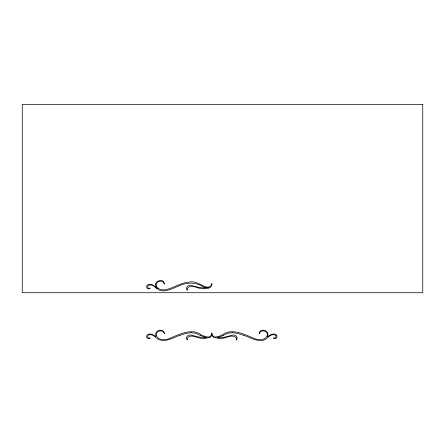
<?xml version="1.0" encoding="UTF-8"?>
<svg xmlns="http://www.w3.org/2000/svg" width="445" height="445" viewBox="0 0 445 445"><rect width="100%" height="100%" fill="white"/><g stroke="black" fill="none" stroke-linecap="round" stroke-linejoin="round"><path stroke-width="0.67" d="M155.644 284.071L155.555 284.555A5.034 5.034 0 0 0 155.583 286.024C159.616 295.319 171.77 288.866 178.328 286.118C186.733 282.197 195.822 281.896 203.677 287.019A44.472 44.472 0 0 0 205.368 287.553L208.399 287.993L210.096 287.437A4.016 4.016 0 0 0 211.064 286.58L211.981 284.032A1.763 1.763 0 0 0 211.959 283.593A1.341 1.341 0 0 0 211.892 283.376C211.859 286.391 208.349 287.982 205.395 286.702C199.783 284.694 194.671 280.233 188.196 282.28C179.847 283.031 172.91 288.482 164.784 289.829C161.468 290.168 155.922 288.788 156.278 284.561A4.194 4.194 0 0 1 157.068 282.703L158.465 281.546L160.634 281.134A5.863 5.863 0 0 1 161.846 281.312L163.448 282.141L164.383 283.899M267.89 336.058L267.912 333.683A4.189 4.189 0 0 0 267.528 332.649L267.334 332.32A4.489 4.489 0 0 0 265.698 330.807L264.091 330.273A5.935 5.935 0 0 0 263.09 330.196L261.254 330.568A3.577 3.577 0 0 0 260.108 331.358L259.218 333.756M267.857 336.181L267.868 336.147A1.324 1.324 0 0 0 267.784 336.604L267.918 336.715A0.567 0.567 0 0 0 268.14 336.576L269.069 335.775A10.057 10.057 0 0 1 270.532 334.868L270.844 334.712A8.588 8.588 0 0 1 272.863 334.05L275.205 334.128A2.82 2.82 0 0 1 276.551 335.141L276.701 335.363M259.257 333.65L260.192 331.892L261.793 331.063A5.863 5.863 0 0 1 263.006 330.885L265.175 331.291L266.572 332.448A4.194 4.194 0 0 1 267.362 334.312C267.028 340.736 257.577 340.436 253.288 338.078C243.916 334.162 231.739 327.904 222.322 334.835A18.434 18.434 0 0 1 217.638 336.698L214.963 336.993A4.033 4.033 0 0 1 213.984 336.737L212.488 335.435L211.881 333.082M211.764 333.071L211.153 335.435L209.656 336.737A4.055 4.055 0 0 1 208.332 337.021L206.002 336.698A18.434 18.434 0 0 1 201.318 334.835C191.901 327.904 179.724 334.162 170.352 338.078C166.063 340.436 156.612 340.736 156.278 334.312A4.194 4.194 0 0 1 157.068 332.448L158.465 331.291L160.634 330.885A5.863 5.863 0 0 1 161.846 331.063L163.448 331.892L164.489 333.789L163.91 331.842A3.071 3.071 0 0 0 163.649 331.492M223.345 335.38L227.484 333.411A9.59 9.59 0 0 1 228.363 333.16L230.404 332.866A21.043 21.043 0 0 1 232.195 332.843M179.958 335.246L169.99 339.229L165.412 340.481A14.084 14.084 0 0 1 163.165 340.647L158.743 339.652A7.07 7.07 0 0 1 156.979 338.428L153.659 335.747A5.885 5.885 0 0 0 152.958 335.346L151.801 334.918A9.056 9.056 0 0 0 150.861 334.707L148.647 334.957A2.275 2.275 0 0 0 148.09 335.413L147.668 336.948A1.697 1.697 0 0 0 147.974 337.577L148.702 338.094A1.685 1.685 0 0 0 149.281 338.167L150.021 337.905A0.99 0.99 0 0 1 150.165 337.8L149.943 338.222A2.342 2.342 0 0 1 148.485 338.601L147.067 337.983L146.583 336.615A2.609 2.609 0 0 1 146.939 335.363L147.089 335.135A2.82 2.82 0 0 1 148.435 334.128L150.777 334.05A8.588 8.588 0 0 1 152.796 334.712L153.419 335.029A10.018 10.018 0 0 1 154.571 335.775L155.856 336.559A1.724 1.724 0 0 0 155.783 336.181L155.783 336.181M236.123 339.93L236.506 339.763A0.879 0.879 0 0 0 236.696 339.574L237.052 338.645A3.671 3.671 0 0 0 237.096 338.161L236.835 336.848L235.856 335.808A4.678 4.678 0 0 0 233.397 334.99L227.846 336.281A55.397 55.397 0 0 1 226.105 336.793L222.6 337.588L219.268 337.777A18.156 18.156 0 0 1 217.905 337.705L217.06 337.605A13.528 13.528 0 0 0 217.972 337.388L219.696 336.854A28.207 28.207 0 0 0 223.351 335.391M164.45 284.038L163.532 281.613A3.577 3.577 0 0 0 162.386 280.823L160.55 280.45A5.935 5.935 0 0 0 159.549 280.522L157.046 281.696A4.711 4.711 0 0 0 155.928 283.243A4.589 4.589 0 0 0 155.644 284.071M208.749 287.948L206.241 288.371A39.449 39.449 0 0 1 204.861 288.521C199.138 290.34 191.161 282.692 187.123 288.66A1.991 1.991 0 0 0 187.117 289.233L187.551 290.151L187.134 290.012A0.879 0.879 0 0 1 186.945 289.823L186.589 288.9A3.632 3.632 0 0 1 186.544 288.215L186.906 286.925L187.784 286.057A4.678 4.678 0 0 1 190.243 285.245L199.332 287.47L203.827 287.915A16.037 16.037 0 0 0 205.952 287.715M191.745 332.838L195.277 333.16A9.59 9.59 0 0 1 196.156 333.411L200.294 335.38M243.682 335.246L253.995 339.351L258.589 340.531A14.056 14.056 0 0 0 260.091 340.647L262.745 340.403L264.897 339.652A7.07 7.07 0 0 0 266.661 338.428L269.982 335.747A5.885 5.885 0 0 1 270.682 335.346L271.839 334.918A9.056 9.056 0 0 1 272.779 334.707L274.993 334.957A2.275 2.275 0 0 1 275.55 335.413L275.978 336.948A1.697 1.697 0 0 1 275.666 337.577L274.938 338.094A1.685 1.685 0 0 1 274.359 338.167L273.692 337.961M273.503 337.822L273.697 338.222A2.342 2.342 0 0 0 275.155 338.601L276.573 337.983L277.057 336.615A2.609 2.609 0 0 0 276.701 335.363M156.985 288.672L153.659 285.996A5.885 5.885 0 0 0 152.958 285.601L151.801 285.167A9.056 9.056 0 0 0 150.861 284.956L148.647 285.206A2.275 2.275 0 0 0 148.09 285.668L147.668 287.197A1.697 1.697 0 0 0 147.974 287.826L148.702 288.343A1.685 1.685 0 0 0 149.281 288.421L150.021 288.154A0.99 0.99 0 0 1 150.165 288.049L149.943 288.477A2.342 2.342 0 0 1 148.485 288.855L147.067 288.232L146.583 286.864A2.609 2.609 0 0 1 146.939 285.612L147.089 285.39A2.82 2.82 0 0 1 148.435 284.383L150.777 284.299A8.283 8.283 0 0 1 151.834 284.578L152.78 284.967A6.803 6.803 0 0 1 153.864 285.634L156.284 287.826M155.75 336.058L155.728 333.683A4.189 4.189 0 0 1 156.112 332.649L156.306 332.32A4.489 4.489 0 0 1 157.942 330.807L159.549 330.273A5.935 5.935 0 0 1 160.55 330.196L162.386 330.568A3.532 3.532 0 0 1 163.654 331.492M236.089 339.908L236.523 338.979A2.008 2.008 0 0 0 236.456 338.15C232.056 332.749 224.541 339.947 218.773 338.256A29.081 29.081 0 0 1 214.891 337.711A3.682 3.682 0 0 1 214.101 337.477A4.027 4.027 0 0 1 211.831 334.807M232.201 332.699A38.103 38.103 0 0 1 243.654 335.313M211.809 334.807A4.027 4.027 0 0 1 209.556 337.516A3.682 3.682 0 0 1 208.749 337.699A29.081 29.081 0 0 1 204.867 338.245C199.143 340.019 191.15 332.476 187.123 338.411A1.991 1.991 0 0 0 187.117 338.979L187.551 339.908L187.134 339.763A0.879 0.879 0 0 1 186.945 339.574L186.589 338.645A3.632 3.632 0 0 1 186.544 337.961L186.906 336.67L187.784 335.808A4.678 4.678 0 0 1 190.243 334.99L195.405 336.159A57.544 57.544 0 0 0 197.536 336.793L204.083 337.783A18.523 18.523 0 0 0 205.735 337.705L206.58 337.605A13.528 13.528 0 0 1 205.668 337.388L203.944 336.854A28.207 28.207 0 0 1 200.289 335.391M179.991 335.324A37.63 37.63 0 0 1 191.734 332.682M422.75 104.353L22.25 104.353L22.25 292.715L422.75 292.715L422.75 104.353"/></g></svg>
